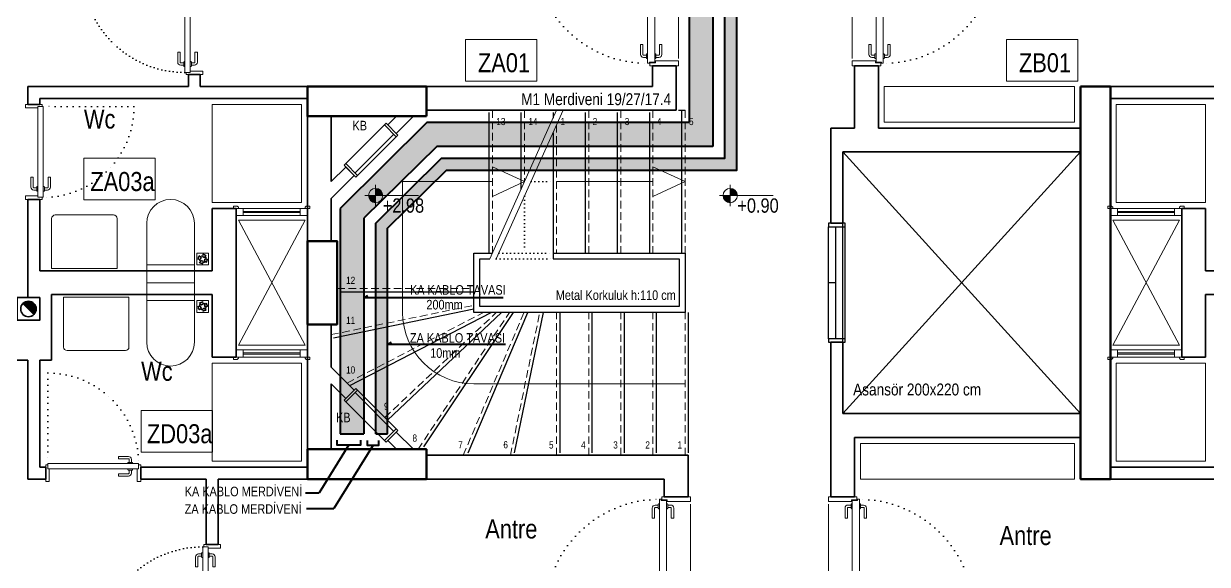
# Model space of a CAD drawing. Header units: millimetres. Extents: x 1852829 to 1882754, y -270850 to -231658.
# Drawn here: x 1857749 to 1858744, y -243215 to -242760 of the extents above; entities that cross this region are included whole.
import ezdxf
from ezdxf.enums import TextEntityAlignment as Align

# ---------------------------------------------------------------- set-up
doc = ezdxf.new("R2010")
doc.units = ezdxf.units.MM
for name, pattern in [('DOT', [0.25, 0, -0.25]), ('izdüşüm arka', [3.175, 0, -3.175]), ('izdüşüm ön', [9.525, 6.35, -3.175])]:
    doc.linetypes.add(name, pattern=pattern)
for name, color, linetype, lineweight in [('a_ba', 6, 'Continuous', 50), ('a_doğrama', 251, 'Continuous', 20), ('a_duvar', 251, 'Continuous', 35), ('a_görünüş', 32, 'Continuous', 25), ('a_görünüş_ince', 8, 'Continuous', 20), ('a_izdüşüm_arka', 251, 'izdüşüm arka', 30), ('a_izdüşüm_ön', 6, 'izdüşüm ön', 9), ('a_not_kot', 251, 'Continuous', 13), ('a_not_mahal', 253, 'Continuous', 5), ('a_not_misc', 144, 'Continuous', 5), ('a_not_text', 7, 'Continuous', 13), ('a_tefriş', 8, 'Continuous', 20), ('Tava Kuvvetli', 2, 'Continuous', 40), ('Tava Zayıf', 3, 'Continuous', 40), ('Yazı', 4, 'Continuous', 40)]:
    doc.layers.add(name, color=color, linetype=linetype, lineweight=lineweight)
doc.layers.add('a_basılmayacak', color=251, linetype='Continuous', lineweight=5, plot=False)
doc.layers.add('a_m2_taks', color=147, linetype='Continuous', plot=False)
doc.styles.get("Standard").update_dxf_attribs({"font": 'ARIALN.TTF'})
pattern_1 = [(0, (0, 2013.0296), (0, 6.985), [5.08, -1.905]), (90, (0, 2013.0296), (-6.985, 4e-16), [5.08, -1.905])]

# ---------------------------------------------------------------- blocks, each defined once
blk = doc.blocks.new('K1')
at = {"layer": 'a_doğrama', "color": 251}
for points in [[(-17.5, -2.5), (-22, -2.5), (-22, 0), (2, 0), (2, -4), (-17.5, -4), (-17.5, -2.5)], [(-27.5, -93.1), (-25, -93.1)], [(-17.5, -97.5), (-22, -97.5), (-22, -100), (2, -100), (2, -96), (-17.5, -96), (-17.5, -97.5)], [(-14.5, -93.1), (-17, -93.1)]]:
    blk.add_lwpolyline(points, dxfattribs=at)
blk.add_lwpolyline([(-18, -14), (-18, -4), (-18, -3), (-22.5, -3), (-22.5, -2.5), (-22.5, -2), (-24, -2), (-24, -2.5), (-24, -12.5), (-24, -88), (-24, -97.5), (-24, -98), (-22.5, -98), (-22.5, -97.5), (-22.5, -97), (-18, -97), (-18, -96), (-18, -86.5)], close=True, dxfattribs=at)
for points in [[(-25, -91.1), (-27.5, -91.1, -0.414214), (-28, -90.6), (-28, -82.1), (-30, -82.1), (-30, -90.6)], [(-17, -91.1), (-14.5, -91.1, 0.414214), (-14, -90.6), (-14, -82.1), (-12, -82.1), (-12, -90.6)], [(-24, -94.1), (-24.5, -94.1, -0.414214), (-25, -93.6), (-25, -90.6, -0.414214), (-24.5, -90.1), (-24, -90.1)], [(-18, -94.1), (-17.5, -94.1, 0.414214), (-17, -93.6), (-17, -90.6, 0.414214), (-17.5, -90.1), (-18, -90.1)]]:
    blk.add_lwpolyline(points, format="xyb", dxfattribs=at)
for centre, start, end in [((-27.5, -90.6), 180, 270), ((-14.5, -90.6), 270, 0)]:
    blk.add_arc(centre, 2.5, start, end, dxfattribs=at)
at = {"layer": 'a_görünüş_ince', "color": 251}
blk.add_line((2, -6), (2, -94), dxfattribs=at)
at = {"layer": 'a_izdüşüm_arka', "color": 251, "linetype": 'DOT', "ltscale": 20}
blk.add_line((-24, -2), (-120, -2), dxfattribs=at)
blk.add_arc((-24, -2), 96, 180, 270, dxfattribs=at)
blk = doc.blocks.new('K2')
at = {"layer": 'a_doğrama', "color": 251, "linetype": 'Continuous'}
for p, q in [((-12, 90), (-12, 88.1)), ((-12, 90), (-10, 90)), ((-13, 88.1), (-13, 1.9)), ((-13, 88.1), (-8.5, 88.1)), ((-8.5, 88.1), (-8.5, 1.9)), ((-13, 1.9), (-8.5, 1.9)), ((-12, 0), (-12, 1.9)), ((-12, 0), (-10, 0))]:
    blk.add_line(p, q, dxfattribs=at)
for points in [[(0, 90), (2, 90), (2, 87), (-8.5, 87)], [(0, 0), (2, 0), (2, 3), (-8.5, 3)]]:
    blk.add_lwpolyline(points, dxfattribs=at)
at = {"layer": 'a_doğrama', "color": 251}
for points in [[(-14, 80.1), (-16.5, 80.1, 0.414214), (-17, 79.6), (-17, 71.1), (-19, 71.1), (-19, 79.6)], [(-13, 83.1), (-13.5, 83.1, 0.414214), (-14, 82.6), (-14, 79.6, 0.414214), (-13.5, 79.1), (-13, 79.1)], [(-8.5, 83.1), (-8, 83.1, -0.414214), (-7.5, 82.6), (-7.5, 79.6, -0.414214), (-8, 79.1), (-8.5, 79.1)], [(-7.5, 80.1), (-5, 80.1, -0.414214), (-4.5, 79.6), (-4.5, 71.1), (-2.5, 71.1), (-2.5, 79.6)]]:
    blk.add_lwpolyline(points, format="xyb", dxfattribs=at)
for points in [[(-16.5, 82.1), (-14, 82.1)], [(-5, 82.1), (-7.5, 82.1)]]:
    blk.add_lwpolyline(points, dxfattribs=at)
for centre, start, end in [((-16.5, 79.6), 90, 180), ((-5, 79.6), 0, 90)]:
    blk.add_arc(centre, 2.5, start, end, dxfattribs=at)
at = {"layer": 'a_izdüşüm_arka', "color": 251}
blk.add_lwpolyline([(-99.2, 1.9), (-13, 1.9)], dxfattribs=at)
blk.add_arc((-13, 1.9), 86.2, 89.99996, 180, dxfattribs=at)
blk = doc.blocks.new('klozet')
at = {"layer": 'a_tefriş'}
blk.add_line((20, 0), (-20, 0), dxfattribs=at)
for points in [[(-20, 0), (-20, -15), (20, -15), (20, 0)], [(-20, -50), (-20, -15)], [(20, -50), (20, -15)]]:
    blk.add_lwpolyline(points, dxfattribs=at)
blk.add_arc((0, -50), 20, 180, 360, dxfattribs=at)
blk = doc.blocks.new('k_80')
at = {"layer": 'a_doğrama', "color": 251, "linetype": 'Continuous'}
for p, q in [((-80, 2), (-78.1, 2)), ((-80, 2), (-80, 0)), ((-78.1, 3), (-1.9, 3)), ((-78.1, 3), (-78.1, -1.5)), ((-1.9, 3), (-1.9, -1.5)), ((0, 2), (-1.9, 2)), ((0, 2), (0, 0)), ((-78.1, -1.5), (-1.9, -1.5))]:
    blk.add_line(p, q, dxfattribs=at)
at = {"layer": 'a_doğrama', "color": 251}
for points in [[(-73.1, 3), (-73.1, 3.5, -0.414214), (-72.6, 4), (-69.6, 4, -0.414214), (-69.1, 3.5), (-69.1, 3)], [(-70.1, 4), (-70.1, 6.5, -0.414214), (-69.6, 7), (-61.1, 7), (-61.1, 9), (-69.6, 9)], [(-73.1, -1.5), (-73.1, -2, 0.414214), (-72.6, -2.5), (-69.6, -2.5, 0.414214), (-69.1, -2), (-69.1, -1.5)], [(-70.1, -2.5), (-70.1, -5, 0.414214), (-69.6, -5.5), (-61.1, -5.5), (-61.1, -7.5), (-69.6, -7.5)]]:
    blk.add_lwpolyline(points, format="xyb", dxfattribs=at)
for points in [[(-72.1, 6.5), (-72.1, 4)], [(-72.1, -5), (-72.1, -2.5)]]:
    blk.add_lwpolyline(points, dxfattribs=at)
at = {"layer": 'a_doğrama', "color": 251, "linetype": 'Continuous'}
for points in [[(-80, -10), (-80, -12), (-77, -12), (-77, -1.5)], [(0, -10), (0, -12), (-3, -12), (-3, -1.5)]]:
    blk.add_lwpolyline(points, dxfattribs=at)
at = {"layer": 'a_doğrama', "color": 251}
for centre, start, end in [((-69.6, 6.5), 90, 180), ((-69.6, -5), 180, 270)]:
    blk.add_arc(centre, 2.5, start, end, dxfattribs=at)
at = {"layer": 'a_izdüşüm_arka', "color": 251, "linetype": 'DOT', "ltscale": 20}
blk.add_line((-1.9, 79.2), (-1.9, 3), dxfattribs=at)
blk.add_arc((-1.9, 3), 76.2, 90, 180, dxfattribs=at)
blk = doc.blocks.new('M1')
at = {"layer": 'a_doğrama', "linetype": 'Continuous'}
for p, q in [((-24, 6), (-30, 6)), ((-30, 0), (-30, 6)), ((-24, 0), (-30, 0)), ((-24, 0), (-24, 6)), ((30, 6), (24, 6)), ((24, 6), (24, 0)), ((30, 0), (30, 6)), ((30, 0), (24, 0))]:
    blk.add_line(p, q, dxfattribs=at)
at = {"layer": 'a_doğrama'}
for p, q in [((24, 3.5), (-24, 3.5)), ((24, 2.5), (-24, 2.5))]:
    blk.add_line(p, q, dxfattribs=at)
for points in [[(-28, -1), (-28, 0), (-32, 0), (-32, -2), (-29, -2)], [(28, -1), (28, 0), (32, 0), (32, -2), (29, -2)]]:
    blk.add_lwpolyline(points, close=True, dxfattribs=at)
at = {"layer": 'a_görünüş_ince'}
for p, q in [((24, 6), (-24, 6)), ((-24, 0), (24, 0))]:
    blk.add_line(p, q, dxfattribs=at)
blk = doc.blocks.new('baca_müstakil')
at = {"layer": 'a_duvar'}
h = blk.add_hatch(color=256, dxfattribs=at)
h.dxf.hatch_style = 1
h.paths.add_polyline_path([(4.9, -4.9, 0.198912), (3, -9.5, 0.668179), (14.1, -14.1)])
blk.add_line((4.9, -4.9), (14.1, -14.1), dxfattribs=at)
blk.add_lwpolyline([(0, -19), (19, -19), (19, 0), (0, 0)], close=True, dxfattribs=at)
blk.add_circle((9.5, -9.5), 6.5, dxfattribs=at)
blk = doc.blocks.new('tefriş_süzgeç')
at = {"layer": 'a_tefriş'}
for p, q in [((5, 0), (-5, 0)), ((-5, 0), (-5, -10)), ((5, -10), (5, 0)), ((-3.62, -5.06), (-4.12, -5.06)), ((-2.62, -5.06), (-3.12, -5.06)), ((-2.58, -7.58), (-2.93, -7.93)), ((-2.55, -2.51), (-2.9, -2.15)), ((-1.96, -3.34), (-2.31, -2.98)), ((-1.87, -6.87), (-2.23, -7.23)), ((-1.62, -5.06), (-2.12, -5.06)), ((-1.17, -6.17), (-1.52, -6.52)), ((-1.15, -3.94), (-1.5, -3.59)), ((-0.16, -2.53), (-0.16, -2.03)), ((-0.06, -1.5), (-0.06, -1)), ((-0.06, -3), (-0.06, -3.5)), ((-0.06, -6.62), (-0.06, -7.12)), ((-0.06, -7.62), (-0.06, -8.12)), ((-0.06, -8.62), (-0.06, -9.12)), ((1.04, -3.96), (1.4, -3.6)), ((1.06, -6.15), (1.41, -6.5)), ((1.5, -5.06), (2, -5.06)), ((1.75, -3.25), (2.1, -2.9)), ((1.77, -6.85), (2.13, -7.2)), ((2.46, -2.54), (2.81, -2.19)), ((2.49, -7.55), (2.85, -7.9)), ((2.5, -5.06), (3, -5.06)), ((3.5, -5.06), (4, -5.06)), ((-5, -10), (5, -10))]:
    blk.add_line(p, q, dxfattribs=at)
for centre, radius, start, end in [((-0.06, -5.06), 4.06, 134.2896, 180), ((-0.06, -5.06), 3.56, 134.2896, 180), ((-0.06, -5.06), 3.06, 180, 225), ((-0.06, -5.06), 4.06, 225, 270), ((-0.06, -5.06), 2.56, 180, 225), ((-0.06, -5.06), 3.56, 225, 270), ((-0.38, -4.42), 2.4, 84.59432, 143.20159), ((-0.06, -5.06), 2.06, 134.2896, 180), ((-0.14, -4.97), 2.44, 90.34305, 138.12123), ((-0.06, -5.06), 1.56, 134.2896, 180), ((-0.06, -5.06), 2.06, 225, 270), ((-0.06, -5.06), 1.56, 225, 270), ((-0.06, -5.06), 4.06, 45, 90), ((-0.06, -5.06), 3.56, 45, 90), ((-0.06, -5.06), 2.06, 45, 90), ((-0.06, -5.06), 1.56, 45, 90), ((-0.06, -5.06), 2.56, 270, 315.7104), ((-0.06, -5.06), 3.06, 270, 315.7104), ((-0.06, -5.06), 1.56, 314.2896, 360), ((-0.06, -5.06), 2.06, 314.2896, 360), ((-0.06, -5.06), 2.56, 360, 45), ((-0.06, -5.06), 3.06, 360, 45), ((-0.06, -5.06), 3.56, 314.2896, 360), ((-0.06, -5.06), 4.06, 314.2896, 360)]:
    blk.add_arc(centre, radius, start, end, dxfattribs=at)
blk = doc.blocks.new('sembol_kot')
at = {"layer": 'a_not_kot'}
for points in [[(0, 10), (0, 0), (10, 0, 0.414214)], [(0, 0), (-10, 0, 0.414214), (0, -10)]]:
    blk.add_hatch(color=256, dxfattribs=at).paths.add_polyline_path(points)
for p, q in [((0, 15), (0, -15)), ((-15, 0), (60, 0))]:
    blk.add_line(p, q, dxfattribs=at)
blk.add_circle((0, 0), 10, dxfattribs=at)
blk = doc.blocks.new('kb')
at = {"layer": 'a_doğrama'}
blk.add_line((10.91, -41.26), (12.32, -42.68), dxfattribs=at)
for points in [[(44.85, -7.32), (46.26, -5.91)], [(44.85, -7.32), (54.75, -17.22)], [(47.68, -7.32), (46.26, -5.91)], [(52.63, -15.1), (20.1, -47.63)], [(54.75, -17.22), (20.81, -51.16)], [(54.75, -14.39), (56.16, -15.81)], [(56.16, -15.81), (54.75, -17.22)], [(10.91, -41.26), (12.32, -39.85)], [(10.91, -41.26), (20.81, -51.16)], [(12.32, -39.85), (22.22, -49.75)]]:
    blk.add_lwpolyline(points, dxfattribs=at)
at = {"layer": 'a_duvar'}
for points in [[(55, 0), (47.68, -7.32)], [(69.14, 0), (54.75, -14.39)], [(47.68, -7.32), (54.75, -14.39)], [(12.32, -42.68), (0, -55)], [(19.39, -49.75), (0, -69.14)], [(12.32, -42.68), (19.39, -49.75)]]:
    blk.add_lwpolyline(points, dxfattribs=at)
at = {"layer": 'a_görünüş_ince'}
blk.add_lwpolyline([(44.85, -7.32), (12.32, -39.85)], dxfattribs=at)

msp = doc.modelspace()

# ---------------------------------------------------------------- hatches: boundary and pattern name
at = {"layer": 'Tava Kuvvetli'}
h = msp.add_hatch(dxfattribs=at)
h.set_pattern_fill('ANGLE', color=256)
h.set_pattern_definition(pattern_1)
h.paths.add_polyline_path([(1858328.63, -242200), (1858247.71, -242200), (1858247.71, -242220), (1858308.63, -242220), (1858308.63, -242843.56), (1858088.21, -242843.56), (1858015.16, -242915.68), (1858015.16, -243105.32), (1858035.16, -243105.32), (1858035.16, -242924.04), (1858096.42, -242863.56), (1858328.63, -242863.56)])
at = {"layer": 'Tava Zayıf'}
h = msp.add_hatch(dxfattribs=at)
h.set_pattern_fill('ANGLE', color=256)
h.set_pattern_definition(pattern_1)
h.paths.add_polyline_path([(1858348.63, -242180), (1858247.71, -242180), (1858247.71, -242190), (1858338.63, -242190), (1858338.63, -242873.56), (1858100.53, -242873.56), (1858045.16, -242928.22), (1858045.16, -243105.32), (1858055.16, -243105.32), (1858055.16, -242932.4), (1858104.63, -242883.56), (1858348.63, -242883.56)])

# ---------------------------------------------------------------- linework, layer by layer
at = {"layer": 'a_ba', "color": 253}
for points in [[(1858087.71, -242838.23), (1858087.71, -242813.23), (1857987.71, -242813.23), (1857987.71, -242838.23)], [(1858637.71, -242813.23), (1858662.71, -242813.23), (1858662.71, -243143.23), (1858637.71, -243143.23), (1858637.71, -243118.23), (1858637.71, -243118.23), (1858637.71, -242838.23), (1858637.71, -242838.23)], [(1857987.71, -243013.23), (1858012.71, -243013.23), (1858012.71, -242943.23), (1857987.71, -242943.23)], [(1858087.71, -243143.23), (1858087.71, -243118.23), (1857987.71, -243118.23), (1857987.71, -243143.23)]]:
    msp.add_lwpolyline(points, close=True, dxfattribs=at)
at = {"layer": 'a_basılmayacak'}
for points in [[(1857982.71, -242910.73), (1857907.71, -242910.73), (1857907.71, -242828.23), (1857982.71, -242828.23)], [(1858742.71, -242910.73), (1858667.71, -242910.73), (1858667.71, -242828.23), (1858742.71, -242828.23)], [(1857982.71, -243128.23), (1857907.71, -243128.23), (1857907.71, -243045.73), (1857982.71, -243045.73)], [(1858742.71, -243045.73), (1858667.71, -243045.73), (1858667.71, -243128.23), (1858742.71, -243128.23)]]:
    msp.add_lwpolyline(points, close=True, dxfattribs=at)
at = {"layer": 'a_doğrama'}
msp.add_line((1858018.62, -243076.97), (1858020.03, -243075.55), dxfattribs=at)
for points in [[(1858018.62, -243076.97), (1858028.52, -243067.07)], [(1858020.03, -243078.38), (1858029.93, -243068.48)], [(1858060.34, -243103.13), (1858027.81, -243070.6)], [(1858062.46, -243101.01), (1858028.52, -243067.07)], [(1858018.62, -243076.97), (1858020.03, -243078.38)], [(1858052.56, -243110.91), (1858062.46, -243101.01)], [(1858063.87, -243102.42), (1858062.46, -243101.01)], [(1858062.46, -243103.84), (1858063.87, -243102.42)], [(1858052.56, -243110.91), (1858053.97, -243112.32)], [(1858055.39, -243110.91), (1858053.97, -243112.32)]]:
    msp.add_lwpolyline(points, dxfattribs=at)
at = {"layer": 'a_duvar'}
for p, q in [((1857887.71, -242813.23), (1857887.71, -242803.23)), ((1857897.71, -242803.23), (1857897.71, -242813.23)), ((1858277.71, -242795.73), (1858277.71, -242813.23)), ((1858297.71, -242833.23), (1858297.71, -242795.73)), ((1858447.71, -242848.23), (1858447.71, -242795.73)), ((1858467.71, -242848.23), (1858467.71, -242795.73)), ((1857752.71, -242813.23), (1857752.71, -242828.23)), ((1857887.71, -242813.23), (1857752.71, -242813.23)), ((1858277.71, -242813.23), (1857897.71, -242813.23)), ((1858637.71, -242813.23), (1858637.71, -242848.23)), ((1858847.71, -242813.23), (1858637.71, -242813.23)), ((1857762.71, -242828.23), (1857762.71, -242823.23)), ((1857762.71, -242823.23), (1857987.71, -242823.23)), ((1857987.71, -242823.23), (1857987.71, -242943.23)), ((1858662.71, -242823.23), (1858912.71, -242823.23)), ((1858087.71, -242833.23), (1858297.71, -242833.23)), ((1858007.71, -242893.23), (1858007.71, -242838.23)), ((1858427.71, -242848.23), (1858427.71, -242928.23)), ((1858447.71, -242848.23), (1858427.71, -242848.23)), ((1858637.71, -242848.23), (1858467.71, -242848.23)), ((1858437.71, -242928.23), (1858437.71, -242868.23)), ((1858437.71, -242868.23), (1858637.71, -242868.23)), ((1858637.71, -242868.23), (1858637.71, -243088.23)), ((1857762.71, -242968.23), (1857762.71, -242908.23)), ((1858007.71, -242943.23), (1858007.71, -242907.37)), ((1857927.71, -242915.73), (1857907.71, -242915.73)), ((1857907.71, -242915.73), (1857907.71, -242968.23)), ((1857927.71, -243040.73), (1857927.71, -242915.73)), ((1858662.71, -242915.73), (1858662.71, -242915.73)), ((1858742.71, -242915.73), (1858722.71, -242915.73)), ((1858722.71, -242915.73), (1858722.71, -243040.73)), ((1858742.71, -242968.23), (1858742.71, -242915.73)), ((1858437.71, -242928.23), (1858427.71, -242928.23)), ((1858427.71, -242928.23), (1858437.71, -242928.23)), ((1857987.71, -242943.23), (1857987.71, -243133.23)), ((1858662.71, -242935.73), (1858662.71, -242935.73)), ((1857907.71, -242968.23), (1857762.71, -242968.23)), ((1858742.71, -242968.23), (1858912.71, -242968.23)), ((1857907.71, -242988.23), (1857772.71, -242988.23)), ((1857772.71, -243043.24), (1857772.71, -242988.23)), ((1857907.71, -242988.23), (1857907.71, -243040.73)), ((1858902.71, -242988.23), (1858742.71, -242988.23)), ((1858742.71, -243040.73), (1858742.71, -242988.23)), ((1858007.71, -243049.09), (1858007.71, -243013.23)), ((1858662.71, -243020.73), (1858662.71, -243020.73)), ((1858427.71, -243028.23), (1858427.71, -243085.73)), ((1858437.71, -243028.23), (1858427.71, -243028.23)), ((1858437.71, -243088.23), (1858437.71, -243028.23)), ((1857343.19, -243043.24), (1857752.71, -243043.24)), ((1857762.71, -243133.23), (1857762.71, -243043.24)), ((1857907.71, -243040.73), (1857927.71, -243040.73)), ((1858662.71, -243040.73), (1858662.71, -243040.73)), ((1858722.71, -243040.73), (1858742.71, -243040.73)), ((1858007.71, -243118.23), (1858007.71, -243063.23)), ((1858427.71, -243085.73), (1858427.71, -243158.23)), ((1858437.71, -243088.23), (1858637.71, -243088.23)), ((1858447.71, -243108.23), (1858637.71, -243108.23)), ((1858447.71, -243158.23), (1858447.71, -243108.23)), ((1858307.71, -243123.23), (1858087.71, -243123.23)), ((1858307.71, -243158.23), (1858307.71, -243123.23)), ((1857767.71, -243133.23), (1857762.71, -243133.23)), ((1857987.71, -243133.23), (1857847.71, -243133.23)), ((1858827.71, -243133.23), (1858662.71, -243133.23)), ((1857752.71, -243143.23), (1857767.71, -243143.23)), ((1857847.71, -243143.23), (1857902.71, -243143.23)), ((1857902.71, -243143.23), (1857902.71, -243198.23)), ((1857912.71, -243198.23), (1857912.71, -243143.23)), ((1857912.71, -243143.23), (1858287.71, -243143.23)), ((1858287.71, -243143.23), (1858287.71, -243158.23)), ((1858647.71, -243143.23), (1858812.71, -243143.23))]:
    msp.add_line(p, q, dxfattribs=at)
for points in [[(1857887.71, -242803.23), (1857897.71, -242803.23)], [(1858277.71, -242795.73), (1858297.71, -242795.73)], [(1858447.71, -242795.73), (1858467.71, -242795.73)], [(1857762.71, -242828.23), (1857752.71, -242828.23)], [(1857752.71, -242908.23), (1857762.71, -242908.23)], [(1857752.71, -242908.23), (1857752.71, -242990.73)], [(1857752.71, -243043.24), (1857752.71, -243143.23)], [(1857762.71, -243043.24), (1857772.71, -243043.24)], [(1858027.1, -243068.48), (1858007.71, -243049.09)], [(1858020.03, -243075.55), (1858007.71, -243063.23)], [(1858020.03, -243075.55), (1858027.1, -243068.48)], [(1858055.39, -243110.91), (1858062.46, -243103.84)], [(1858062.71, -243118.23), (1858055.39, -243110.91)], [(1858076.85, -243118.23), (1858062.46, -243103.84)], [(1857767.71, -243133.23), (1857767.71, -243143.23)], [(1857847.71, -243133.23), (1857847.71, -243143.23)], [(1858287.71, -243158.23), (1858307.71, -243158.23)], [(1858427.71, -243158.23), (1858447.71, -243158.23)], [(1857902.71, -243198.23), (1857912.71, -243198.23)]]:
    msp.add_lwpolyline(points, dxfattribs=at)
at = {"layer": 'a_görünüş', "color": 251}
for p, q in [((1858299.71, -242833.23), (1858305.21, -242833.23)), ((1858302.21, -242833.23), (1858302.21, -242953.23)), ((1858140.21, -242835.23), (1858140.21, -242953.23)), ((1858167.21, -242835.23), (1858167.21, -242899.9)), ((1858194.21, -242835.23), (1858194.21, -242839.9)), ((1858221.21, -242835.23), (1858221.21, -242953.23)), ((1858248.21, -242835.23), (1858248.21, -242953.23)), ((1858275.21, -242835.23), (1858275.21, -242953.23)), ((1858194.21, -242852.08), (1858194.21, -242953.23)), ((1858127.71, -243003.23), (1858127.71, -242953.23)), ((1858127.71, -242953.23), (1858143.21, -242953.23)), ((1858194.21, -242953.23), (1858305.21, -242953.23)), ((1858132.71, -242998.23), (1858132.71, -242958.23)), ((1858132.71, -242958.23), (1858140.96, -242958.23)), ((1858194.21, -242958.23), (1858300.21, -242958.23)), ((1858014.71, -242985.98), (1858127.71, -242985.98)), ((1858009.71, -243024.48), (1858127.71, -243000.22)), ((1858023.33, -243064.71), (1858142.31, -243003.23)), ((1858055.05, -243093.6), (1858150.86, -243003.23)), ((1858085.7, -243116.23), (1858161.11, -243003.23)), ((1858122.86, -243121.23), (1858173.05, -243003.23)), ((1858305.21, -243003.23), (1858127.71, -243003.23)), ((1858300.21, -242998.23), (1858132.71, -242998.23)), ((1858161.88, -243121.23), (1858186.1, -243003.23)), ((1858200.21, -243121.23), (1858200.21, -243003.23)), ((1858227.21, -243121.23), (1858227.21, -243003.23)), ((1858254.21, -243121.23), (1858254.21, -243003.23)), ((1858281.21, -243121.23), (1858281.21, -243003.23)), ((1858308.21, -243121.23), (1858308.21, -243003.23))]:
    msp.add_line(p, q, dxfattribs=at)
for points in [[(1858439.71, -242928.23), (1858425.71, -242928.23), (1858425.71, -242931.23), (1858439.71, -242931.23)], [(1858439.71, -243025.23), (1858425.71, -243025.23), (1858425.71, -243028.23), (1858439.71, -243028.23)]]:
    msp.add_lwpolyline(points, close=True, dxfattribs=at)
for points in [[(1858425.71, -243025.23), (1858425.71, -242931.23)], [(1858431.71, -242931.23), (1858431.71, -243025.23)], [(1858439.71, -243025.23), (1858439.71, -242931.23)], [(1858194.21, -242953.23), (1858194.21, -242958.23)], [(1858305.21, -242953.23), (1858305.21, -243003.23)], [(1858300.21, -242958.23), (1858300.21, -242998.23)], [(1858431.71, -242978.23), (1858425.71, -242978.23)]]:
    msp.add_lwpolyline(points, dxfattribs=at)
at = {"layer": 'a_görünüş_ince'}
for points in [[(1857929.71, -242925.73), (1857985.71, -242925.73)], [(1858664.71, -242925.73), (1858720.71, -242925.73)], [(1857929.71, -243030.73), (1857985.71, -243030.73)], [(1858664.71, -243030.73), (1858720.71, -243030.73)], [(1858052.56, -243110.91), (1858020.03, -243078.38)]]:
    msp.add_lwpolyline(points, dxfattribs=at)
at = {"layer": 'a_izdüşüm_arka'}
for p, q in [((1858175.69, -242893.23), (1858194.21, -242893.23)), ((1858170.21, -242905.42), (1858170.21, -242953.23)), ((1858148.69, -242953.23), (1858194.21, -242953.23)), ((1858146.44, -242958.23), (1858194.21, -242958.23))]:
    msp.add_line(p, q, dxfattribs=at)
at = {"layer": 'a_izdüşüm_ön', "color": 251}
for p, q in [((1858143.21, -242833.23), (1858143.21, -242953.23)), ((1858170.21, -242833.23), (1858170.21, -242893.23)), ((1858224.21, -242833.23), (1858224.21, -242953.23)), ((1858251.21, -242833.23), (1858251.21, -242953.23)), ((1858278.21, -242833.23), (1858278.21, -242953.23)), ((1858305.21, -242833.23), (1858305.21, -242953.23)), ((1858197.21, -242845.42), (1858197.21, -242953.23)), ((1858012.71, -242982.98), (1858127.71, -242982.98)), ((1858007.71, -243021.83), (1858127.71, -242997.15)), ((1858021.11, -243062.49), (1858135.78, -243003.23)), ((1858052.93, -243091.48), (1858146.48, -243003.23)), ((1858080.76, -243118.23), (1858157.5, -243003.23)), ((1858118.75, -243123.23), (1858169.79, -243003.23)), ((1858158.41, -243123.23), (1858183.04, -243003.23)), ((1858197.21, -243123.23), (1858197.21, -243003.23)), ((1858224.21, -243123.23), (1858224.21, -243003.23)), ((1858251.21, -243123.23), (1858251.21, -243003.23)), ((1858278.21, -243123.23), (1858278.21, -243003.23)), ((1858305.21, -243123.23), (1858305.21, -243003.23))]:
    msp.add_line(p, q, dxfattribs=at)
at = {"layer": 'a_m2_taks'}
msp.add_lwpolyline([(1858437.71, -242868.23), (1858637.71, -242868.23), (1858637.71, -243088.23), (1858437.71, -243088.23)], close=True, dxfattribs=at)
at = {"layer": 'a_not_mahal'}
for points in [[(1858180.6, -242773.75), (1858120.6, -242773.75), (1858120.6, -242808.75), (1858180.6, -242808.75)], [(1858635.36, -242773.75), (1858575.36, -242773.75), (1858575.36, -242808.75), (1858635.36, -242808.75)], [(1857859.85, -242873.6), (1857799.85, -242873.6), (1857799.85, -242908.6), (1857859.85, -242908.6)], [(1857907.96, -243085.63), (1857847.96, -243085.63), (1857847.96, -243120.63), (1857907.96, -243120.63)]]:
    msp.add_lwpolyline(points, close=True, dxfattribs=at)
at = {"layer": 'a_not_misc'}
for p, q in [((1858067.71, -242893.23), (1858143.21, -242893.23)), ((1858067.71, -243003.23), (1858067.71, -242893.23)), ((1858197.21, -242893.23), (1858278.21, -242893.23)), ((1858305.21, -243063.23), (1858127.71, -243063.23))]:
    msp.add_line(p, q, dxfattribs=at)
for points in [[(1858197.21, -242833.23), (1858140.96, -242958.23)], [(1858202.69, -242833.23), (1858146.44, -242958.23)], [(1858437.71, -242868.23), (1858637.71, -243088.23)], [(1858637.71, -242868.23), (1858437.71, -243088.23)], [(1858170.21, -242893.23), (1858143.21, -242880.73)], [(1858305.21, -242893.23), (1858278.21, -242880.73)], [(1858170.21, -242893.23), (1858143.21, -242905.73)], [(1858305.21, -242893.23), (1858278.21, -242905.73)], [(1857985.71, -242925.73), (1857929.71, -243030.73)], [(1857929.71, -242925.73), (1857985.71, -243030.73)], [(1858720.71, -242925.73), (1858664.71, -243030.73)], [(1858664.71, -242925.73), (1858720.71, -243030.73)]]:
    msp.add_lwpolyline(points, dxfattribs=at)
msp.add_arc((1858127.71, -243003.23), 60, 180, 270, dxfattribs=at)
at = {"layer": 'a_tefriş'}
for points in [[(1858632.71, -242813.23), (1858472.71, -242813.23), (1858472.71, -242843.23), (1858632.71, -242843.23)], [(1858632.71, -243143.23), (1858452.71, -243143.23), (1858452.71, -243113.23), (1858632.71, -243113.23)]]:
    msp.add_lwpolyline(points, close=True, dxfattribs=at)
for points in [[(1857772.71, -242966.23), (1857827.71, -242966.23), (1857827.71, -242924.23, 0.414214), (1857824.71, -242921.23), (1857775.71, -242921.23, 0.414214), (1857772.71, -242924.23)], [(1857782.71, -242990.23), (1857837.71, -242990.23), (1857837.71, -243032.23, -0.414214), (1857834.71, -243035.23), (1857785.71, -243035.23, -0.414214), (1857782.71, -243032.23)]]:
    msp.add_lwpolyline(points, format="xyb", close=True, dxfattribs=at)
at = {"layer": 'Tava Kuvvetli'}
for p, q in [((1858328.63, -242200), (1858328.63, -242863.56)), ((1858308.63, -242220), (1858308.63, -242843.56)), ((1858088.21, -242843.56), (1858015.16, -242915.68)), ((1858308.63, -242843.56), (1858088.21, -242843.56)), ((1858096.42, -242863.56), (1858035.16, -242924.04)), ((1858328.63, -242863.56), (1858096.42, -242863.56)), ((1858015.16, -242915.68), (1858015.16, -243105.32)), ((1858035.16, -242924.04), (1858035.16, -243105.32)), ((1858015.16, -243105.32), (1858035.16, -243105.32))]:
    msp.add_line(p, q, dxfattribs=at)
msp.add_lwpolyline([(1858012.53, -243110.6), (1858012.53, -243114.6), (1858032.53, -243114.6), (1858032.53, -243110.6)], dxfattribs=at)
at = {"layer": 'Tava Zayıf'}
msp.add_line((1858045.16, -243105.32), (1858055.16, -243105.32), dxfattribs=at)
for points in [[(1858055.16, -243105.32), (1858055.16, -242932.4), (1858104.63, -242883.56), (1858348.63, -242883.56), (1858348.63, -242180), (1858247.71, -242180)], [(1858045.16, -243105.32), (1858045.16, -242928.22), (1858100.53, -242873.56), (1858338.63, -242873.56), (1858338.63, -242190), (1858247.71, -242190)], [(1858037.88, -243110.82), (1858037.88, -243114.82), (1858047.88, -243114.82), (1858047.88, -243110.82)]]:
    msp.add_lwpolyline(points, dxfattribs=at)
at = {"layer": 'Yazı'}
for p, q in [((1858035.16, -242990.91), (1858038.55, -242989.01)), ((1858152.3, -242990.91), (1858035.16, -242990.91)), ((1858055.16, -243030.12), (1858058.55, -243028.22)), ((1858154.24, -243030.12), (1858055.16, -243030.12)), ((1858022.53, -243114.6), (1857997.6, -243154.95)), ((1858042.88, -243114.82), (1858009.98, -243168.09)), ((1857986.15, -243154.95), (1857997.6, -243154.95)), ((1857987.05, -243168.09), (1858009.98, -243168.09))]:
    msp.add_line(p, q, dxfattribs=at)

# ---------------------------------------------------------------- block references
at = {"layer": 'a_ba'}
msp.add_blockref('kb', (1858007.71, -242838.23), dxfattribs=at)
at = {"layer": 'a_doğrama', "xscale": -1, "rotation": 180}
for p in [(1857957.71, -242915.73), (1858692.71, -242915.73)]:
    msp.add_blockref('M1', p, dxfattribs=at)
at = {"layer": 'a_doğrama'}
for p in [(1857957.71, -243040.73), (1858692.71, -243040.73)]:
    msp.add_blockref('M1', p, dxfattribs=at)
at = {"layer": 'a_duvar', "xscale": 0.6, "yscale": 0.6, "zscale": 0.6}
for p in [(1858045.08, -242904.91), (1858343.15, -242904.91)]:
    msp.add_blockref('sembol_kot', p, dxfattribs=at)
at = {"layer": 'a_duvar', "xscale": -1, "rotation": 90}
msp.add_blockref('baca_müstakil', (1857743.71, -242990.73), dxfattribs=at)
at = {"layer": 'a_izdüşüm_arka', "ltscale": 5}
for name, p, rotation in [('K1', (1858297.71, -242695.73), 359.9992036878907), ('K1', (1858427.71, -243258.23), 179.9992036878906), ('K2', (1857912.71, -243288.23), 359.9992036878907)]:
    msp.add_blockref(name, p, dxfattribs=dict(at, rotation=rotation))
at = {"layer": 'a_izdüşüm_arka', "ltscale": 5, "xscale": -1}
for name, p, rotation in [('K1', (1858447.71, -242695.73), 0.0007963121093723657), ('K2', (1857897.71, -242713.23), 180.0007963121094), ('k_80', (1857762.71, -242828.23), 270), ('K1', (1858307.64, -243258.23), 180.0007963121094)]:
    msp.add_blockref(name, p, dxfattribs=dict(at, rotation=rotation))
msp.add_blockref('k_80', (1857767.71, -243133.23), dxfattribs=at)
at = {"layer": 'a_tefriş', "color": 113, "rotation": 180.000796339462}
msp.add_blockref('klozet', (1857872.71, -242978.23), dxfattribs=at)
at = {"layer": 'a_tefriş', "rotation": 89.99999999999993}
msp.add_blockref('tefriş_süzgeç', (1857894.7, -242958.23), dxfattribs=at)
at = {"layer": 'a_tefriş', "color": 113, "xscale": -1, "rotation": 359.9992036605381}
msp.add_blockref('klozet', (1857872.71, -242978.23), dxfattribs=at)
at = {"layer": 'a_tefriş', "xscale": -1, "rotation": 90.00000000000007}
msp.add_blockref('tefriş_süzgeç', (1857894.7, -242998.23), dxfattribs=at)

# ---------------------------------------------------------------- texts
at = {"layer": 'a_not_kot'}
for s, p in [('+2.98', (1858051.08, -242919.31)), ('+0.90', (1858349.15, -242919.31))]:
    msp.add_text(s, height=12, dxfattribs=at).set_placement(p)
at = {"layer": 'a_not_mahal'}
for s, p in [('ZA01', (1858153.02, -242801.25)), ('ZB01', (1858607.79, -242801.25)), ('ZA03a', (1857832.27, -242901.1)), ('ZD03a', (1857880.38, -243113.13))]:
    msp.add_text(s, height=16, rotation=360, dxfattribs=at).set_placement(p, align=Align.CENTER)
for s, height, p in [('Wc', 16, (1857799.85, -242848.6)), ('KB', 8, (1858025.59, -242850.08)), ('Wc', 16, (1857847.96, -243060.63)), ('KB', 8, (1858011.77, -243095.5)), ('Antre', 16, (1858137.23, -243193.18)), ('Antre', 16, (1858569.58, -243198.69))]:
    msp.add_text(s, height=height, dxfattribs=at).set_placement(p)
at = {"layer": 'a_not_text'}
for s, height, p in [('M1 Merdiveni 19/27/17.4', 10, (1858167.4, -242828.92)), ('13', 6, (1858146.52, -242845.67)), ('14', 6, (1858173.52, -242845.67)), ('1', 6, (1858200.52, -242845.67)), ('2', 6, (1858227.52, -242845.67)), ('3', 6, (1858254.52, -242845.67)), ('4', 6, (1858281.52, -242845.67)), ('5', 6, (1858308.52, -242845.67)), ('12', 6, (1858020.24, -242979.21)), ('Metal Korkuluk h:110 cm', 8, (1858196.53, -242992.62)), ('11', 6, (1858020.24, -243012.83)), ('10', 6, (1858020.24, -243054.52)), ('Asansör 200x220 cm', 10, (1858446.46, -243072.94)), ('9', 6, (1858052.14, -243085.16)), ('8', 6, (1858076.05, -243111.78)), ('7', 6, (1858114.54, -243117.4)), ('6', 6, (1858152.46, -243117.4)), ('5', 6, (1858190.8, -243117.56)), ('4', 6, (1858217.8, -243117.56)), ('3', 6, (1858244.8, -243117.56)), ('2', 6, (1858271.8, -243117.56)), ('1', 6, (1858298.8, -243117.56))]:
    msp.add_text(s, height=height, dxfattribs=at).set_placement(p)
at = {"layer": 'Yazı'}
for s, p in [('KA KABLO TAVASI', (1858073.93, -242988.21)), ('200mm', (1858087.74, -243000.64)), ('ZA KABLO TAVASI', (1858073.93, -243028.58)), ('10mm', (1858090.93, -243041.29)), ('KA KABLO MERDİVENİ', (1857884.58, -243157.68)), ('ZA KABLO MERDİVENİ', (1857884.58, -243172.43))]:
    msp.add_text(s, height=8, dxfattribs=at).set_placement(p)

doc.saveas('drawing.dxf')
